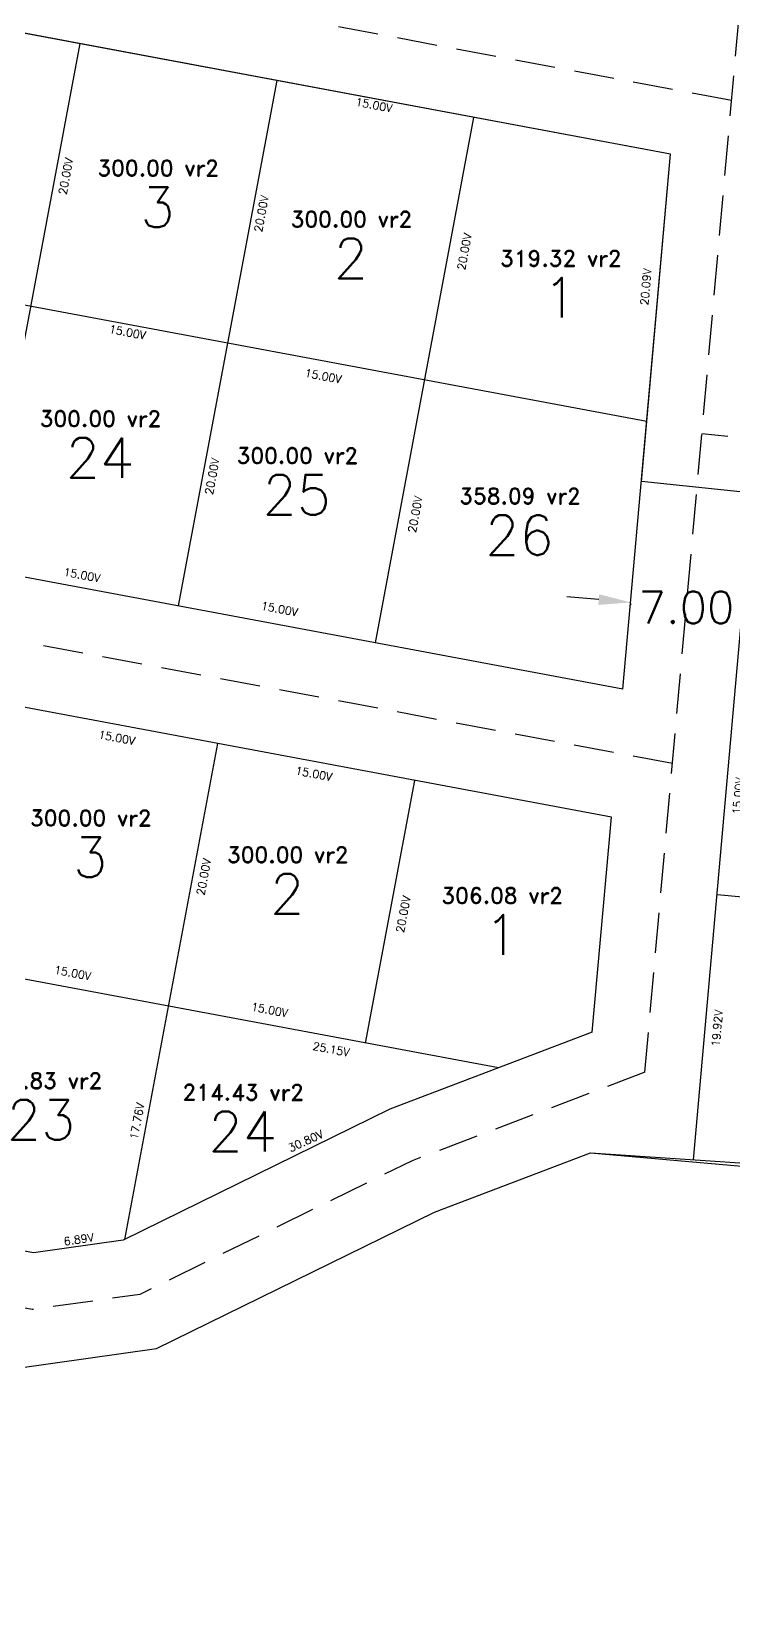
# Model space of a CAD drawing. Header units: metres. Extents: x 294898 to 295286, y 1620966 to 1622103.
# Drawn here: x 295044.8 to 295088.7, y 1621913.4 to 1622012 of the extents above; entities that cross this region are included whole.
import ezdxf
from ezdxf.enums import TextEntityAlignment as Align

# ---------------------------------------------------------------- set-up
doc = ezdxf.new("R2010")
doc.units = ezdxf.units.M
doc.linetypes.add('DASHED2', pattern=[0.375, 0.25, -0.125])
doc.layers.add('Medidas Numeracion', color=7, linetype='Continuous')
doc.styles.add('HUECA1', font='hueca1.shx')
doc.styles.get("Standard").update_dxf_attribs({"font": 'simplex.shx'})
doc.dimstyles.new('COTAS LOTES', dxfattribs={"dimscale": 0.25, "dimtxt": 2, "dimasz": 0.18, "dimexe": 0.18, "dimexo": 0.0625, "dimgap": 0.09, "dimtad": 0, "dimlfac": 1.1976, "dimzin": 0, "dimdsep": 46, "dimtxsty": 'Standard', "dimblk": 'NONE', "dimcen": 0, "dimse1": 1, "dimse2": 1, "dimsd1": 1, "dimsd2": 1, "dimadec": 0, "dimazin": 0, "dimtfac": 1, "dimtofl": 0, "dimtmove": 0, "dimatfit": 3, "dimldrblk": 'NONE', "dimfxl": 1, "dimtolj": 1, "dimtzin": 0, "dimarcsym": 0})
doc.dimstyles.get("Standard").update_dxf_attribs({"dimtxt": 0.18, "dimasz": 0.18, "dimexe": 0.18, "dimexo": 0.0625, "dimgap": 0.09, "dimtad": 0, "dimtih": 1, "dimtoh": 1, "dimdec": 4, "dimzin": 0, "dimdsep": 46, "dimtxsty": 'Standard', "dimcen": 0.09, "dimadec": 0, "dimazin": 0, "dimtfac": 1, "dimtdec": 4, "dimtofl": 0, "dimtmove": 0, "dimatfit": 3, "dimfxl": 1, "dimtolj": 1, "dimtzin": 0, "dimarcsym": 0})

# ---------------------------------------------------------------- blocks, each defined once
blk = doc.blocks.new('*D136')
at = {"layer": 'Defpoints', "color": 0, "transparency": 16777216}
for p in [(295088.765, 1621970.589, 769.142), (295087.653, 1621958.113, 769.142), (295088.419, 1621958.045)]:
    blk.add_point(p, dxfattribs=at)
at = {"color": 0, "transparency": 16777216, "insert": (295088.975, 1621964.282), "char_height": 0.5, "attachment_point": 5, "rotation": 84.90412}
blk.add_mtext('\\A1;15.00V', dxfattribs=at)
blk = doc.blocks.new('_None')
blk = doc.blocks.new('*D137')
at = {"layer": 'Defpoints', "color": 0, "transparency": 16777216}
for p in [(295087.653, 1621958.113, 769.142), (295104.287, 1621956.63, 769.142), (295104.349, 1621957.324)]:
    blk.add_point(p, dxfattribs=at)
at = {"color": 0, "transparency": 16777216, "insert": (295096.032, 1621958.066), "char_height": 0.5, "attachment_point": 5, "rotation": 354.90412}
blk.add_mtext('\\A1;20.00V', dxfattribs=at)
blk = doc.blocks.new('*D138')
at = {"layer": 'Defpoints', "color": 0, "transparency": 16777216}
for p in [(295087.653, 1621958.113, 769.142), (295086.175, 1621941.547, 769.142), (295086.922, 1621941.48)]:
    blk.add_point(p, dxfattribs=at)
at = {"color": 0, "transparency": 16777216, "insert": (295087.661, 1621949.763), "char_height": 0.5, "attachment_point": 5, "rotation": 84.90412}
blk.add_mtext('\\A1;19.92V', dxfattribs=at)
blk = doc.blocks.new('*D139')
at = {"layer": 'Defpoints', "color": 0, "transparency": 16777216}
for p in [(295086.177, 1621941.563, 769.142), (295098.719, 1621940.893), (295098.661, 1621940.316, 761.067)]:
    blk.add_point(p, dxfattribs=at)
at = {"color": 0, "transparency": 16777216, "insert": (295092.541, 1621941.51), "char_height": 0.5, "attachment_point": 5, "rotation": 354.2951}
blk.add_mtext('\\A1;15.03V', dxfattribs=at)
blk = doc.blocks.new('*D154')
at = {"layer": 'Defpoints', "color": 0, "transparency": 16777216}
for p in [(295068.745, 1621965.257, 774.533), (295065.666, 1621948.843, 774.533), (295066.499, 1621948.687)]:
    blk.add_point(p, dxfattribs=at)
at = {"color": 0, "transparency": 16777216, "insert": (295068.039, 1621956.893), "char_height": 0.5, "attachment_point": 5, "rotation": 79.37377}
blk.add_mtext('\\A1;20.00V', dxfattribs=at)
blk = doc.blocks.new('*D155')
at = {"layer": 'Defpoints', "color": 0, "transparency": 16777216}
for p in [(295053.527, 1621952.066), (295053.356, 1621951.153, 774.533), (295065.666, 1621948.843, 774.533)]:
    blk.add_point(p, dxfattribs=at)
at = {"color": 0, "transparency": 16777216, "insert": (295059.682, 1621950.911), "char_height": 0.5, "attachment_point": 5, "rotation": 349.37377}
blk.add_mtext('\\A1;15.00V', dxfattribs=at)
blk = doc.blocks.new('*D156')
at = {"layer": 'Defpoints', "color": 0, "transparency": 16777216}
for p in [(295056.434, 1621967.559, 774.533), (295057.106, 1621967.433), (295053.355, 1621951.145, 774.533)]:
    blk.add_point(p, dxfattribs=at)
at = {"color": 0, "transparency": 16777216, "insert": (295055.566, 1621959.226), "char_height": 0.5, "attachment_point": 5, "rotation": 79.37565}
blk.add_mtext('\\A1;20.00V', dxfattribs=at)
blk = doc.blocks.new('*D157')
at = {"layer": 'Defpoints', "color": 0, "transparency": 16777216}
for p in [(295056.435, 1621967.566, 774.533), (295068.606, 1621964.515), (295068.745, 1621965.257, 774.533)]:
    blk.add_point(p, dxfattribs=at)
at = {"color": 0, "transparency": 16777216, "insert": (295062.451, 1621965.67), "char_height": 0.5, "attachment_point": 5, "rotation": 349.37377}
blk.add_mtext('\\A1;15.00V', dxfattribs=at)
blk = doc.blocks.new('*D158')
at = {"layer": 'Defpoints', "color": 0, "transparency": 16777216}
for p in [(295044.122, 1621969.861, 774.533), (295056.432, 1621967.552, 774.533), (295056.285, 1621966.767)]:
    blk.add_point(p, dxfattribs=at)
at = {"color": 0, "transparency": 16777216, "insert": (295050.13, 1621967.922), "char_height": 0.5, "attachment_point": 5, "rotation": 349.37377}
blk.add_mtext('\\A1;15.00V', dxfattribs=at)
blk = doc.blocks.new('*D160')
at = {"layer": 'Defpoints', "color": 0, "transparency": 16777216}
for p in [(295041.043, 1621953.448, 774.533), (295053.527, 1621952.066), (295053.353, 1621951.138, 774.533)]:
    blk.add_point(p, dxfattribs=at)
at = {"color": 0, "transparency": 16777216, "insert": (295047.372, 1621953.22), "char_height": 0.5, "attachment_point": 5, "rotation": 349.37377}
blk.add_mtext('\\A1;15.00V', dxfattribs=at)
blk = doc.blocks.new('*D198')
at = {"layer": 'Defpoints', "color": 0, "transparency": 16777216}
for p in [(295069.36, 1621990.27, 774.533), (295070.326, 1621990.089), (295066.28, 1621973.856, 774.533)]:
    blk.add_point(p, dxfattribs=at)
at = {"color": 0, "transparency": 16777216, "insert": (295068.786, 1621981.882), "char_height": 0.5, "attachment_point": 5, "rotation": 79.37377}
blk.add_mtext('\\A1;20.00V', dxfattribs=at)
blk = doc.blocks.new('*D201')
at = {"layer": 'Defpoints', "color": 0, "transparency": 16777216}
for p in [(295057.048, 1621992.572, 774.533), (295056.879, 1621991.667), (295069.36, 1621990.27, 774.533)]:
    blk.add_point(p, dxfattribs=at)
at = {"color": 0, "transparency": 16777216, "insert": (295063.035, 1621990.516), "char_height": 0.5, "attachment_point": 5, "rotation": 349.40728}
blk.add_mtext('\\A1;15.00V', dxfattribs=at)
blk = doc.blocks.new('*D202')
at = {"layer": 'Defpoints', "color": 0, "transparency": 16777216}
for p in [(295057.048, 1621992.572, 774.533), (295057.628, 1621992.464), (295053.978, 1621976.157, 774.533)]:
    blk.add_point(p, dxfattribs=at)
at = {"color": 0, "transparency": 16777216, "insert": (295056.093, 1621984.256), "char_height": 0.5, "attachment_point": 5, "rotation": 79.40728}
blk.add_mtext('\\A1;20.00V', dxfattribs=at)
blk = doc.blocks.new('*D203')
at = {"layer": 'Defpoints', "color": 0, "transparency": 16777216}
for p in [(295053.97, 1621976.166, 774.533), (295066.46, 1621974.811), (295066.28, 1621973.856, 774.533)]:
    blk.add_point(p, dxfattribs=at)
at = {"color": 0, "transparency": 16777216, "insert": (295060.305, 1621975.966), "char_height": 0.5, "attachment_point": 5, "rotation": 349.37377}
blk.add_mtext('\\A1;15.00V', dxfattribs=at)
blk = doc.blocks.new('*D204')
at = {"layer": 'Defpoints', "color": 0, "transparency": 16777216}
for p in [(295041.803, 1621979.24), (295041.657, 1621978.461, 774.533), (295053.969, 1621976.159, 774.533)]:
    blk.add_point(p, dxfattribs=at)
at = {"color": 0, "transparency": 16777216, "insert": (295047.959, 1621978.088), "char_height": 0.5, "attachment_point": 5, "rotation": 349.40728}
blk.add_mtext('\\A1;15.00V', dxfattribs=at)
blk = doc.blocks.new('*D207')
at = {"layer": 'Defpoints', "color": 0, "transparency": 16777216}
for p in [(295083.946, 1622004.453), (295084.751, 1622004.381, 769.142), (295083.261, 1621987.67, 769.142)]:
    blk.add_point(p, dxfattribs=at)
at = {"color": 0, "transparency": 16777216, "insert": (295083.201, 1621996.097), "char_height": 0.5, "attachment_point": 5, "rotation": 84.90412}
blk.add_mtext('\\A1;20.09V', dxfattribs=at)
blk = doc.blocks.new('*D209')
at = {"layer": 'Defpoints', "color": 0, "transparency": 16777216}
for p in [(295072.439, 1622006.683, 774.533), (295069.37, 1621990.268, 774.533), (295070.326, 1621990.089)]:
    blk.add_point(p, dxfattribs=at)
at = {"color": 0, "transparency": 16777216, "insert": (295071.861, 1621998.297), "char_height": 0.5, "attachment_point": 5, "rotation": 79.40728}
blk.add_mtext('\\A1;20.00V', dxfattribs=at)
blk = doc.blocks.new('*D210')
at = {"layer": 'Defpoints', "color": 0, "transparency": 16777216}
for p in [(295060.129, 1622008.993, 774.533), (295072.368, 1622006.301), (295072.439, 1622006.683, 774.533)]:
    blk.add_point(p, dxfattribs=at)
at = {"color": 0, "transparency": 16777216, "insert": (295066.212, 1622007.455), "char_height": 0.5, "attachment_point": 5, "rotation": 349.37377}
blk.add_mtext('\\A1;15.00V', dxfattribs=at)
blk = doc.blocks.new('*D211')
at = {"layer": 'Defpoints', "color": 0, "transparency": 16777216}
for p in [(295060.128, 1622008.986, 774.533), (295057.048, 1621992.572, 774.533), (295057.628, 1621992.464)]:
    blk.add_point(p, dxfattribs=at)
at = {"color": 0, "transparency": 16777216, "insert": (295059.168, 1622000.67), "char_height": 0.5, "attachment_point": 5, "rotation": 79.37192}
blk.add_mtext('\\A1;20.00V', dxfattribs=at)
blk = doc.blocks.new('*D212')
at = {"layer": 'Defpoints', "color": 0, "transparency": 16777216}
for p in [(295044.737, 1621994.875, 774.533), (295044.65, 1621994.409), (295057.048, 1621992.572, 774.533)]:
    blk.add_point(p, dxfattribs=at)
at = {"color": 0, "transparency": 16777216, "insert": (295050.805, 1621993.258), "char_height": 0.5, "attachment_point": 5, "rotation": 349.40728}
blk.add_mtext('\\A1;15.00V', dxfattribs=at)
blk = doc.blocks.new('*D213')
at = {"layer": 'Defpoints', "color": 0, "transparency": 16777216}
for p in [(295047.816, 1622011.288, 774.533), (295048.474, 1622011.165), (295044.737, 1621994.875, 774.533)]:
    blk.add_point(p, dxfattribs=at)
at = {"color": 0, "transparency": 16777216, "insert": (295046.943, 1622003.006), "char_height": 0.5, "attachment_point": 5, "rotation": 79.37377}
blk.add_mtext('\\A1;20.00V', dxfattribs=at)
blk = doc.blocks.new('*D215')
at = {"layer": 'Defpoints', "color": 0, "transparency": 16777216}
for p in [(295035.326, 1622012.63), (295035.505, 1622013.591, 774.533), (295047.819, 1622011.303, 774.533)]:
    blk.add_point(p, dxfattribs=at)
at = {"color": 0, "transparency": 16777216, "insert": (295041.483, 1622011.486), "char_height": 0.5, "attachment_point": 5, "rotation": 349.4743}
blk.add_mtext('\\A1;15.00V', dxfattribs=at)
blk = doc.blocks.new('*D307')
at = {"layer": 'Defpoints', "color": 0, "transparency": 16777216}
for p in [(295050.557, 1621936.983), (295044.93, 1621935.733, 761.553), (295050.619, 1621936.565, 774.533)]:
    blk.add_point(p, dxfattribs=at)
at = {"color": 0, "transparency": 16777216, "insert": (295047.749, 1621936.572), "char_height": 0.5, "attachment_point": 5, "rotation": 8.31449}
blk.add_mtext('\\A1;6.89V', dxfattribs=at)
blk = doc.blocks.new('*D308')
at = {"layer": 'Defpoints', "color": 0, "transparency": 16777216}
for p in [(295052.765, 1621951.248), (295053.353, 1621951.138, 774.533), (295050.619, 1621936.565, 774.533)]:
    blk.add_point(p, dxfattribs=at)
at = {"color": 0, "transparency": 16777216, "insert": (295051.398, 1621943.962), "char_height": 0.5, "attachment_point": 5, "rotation": 79.37377}
blk.add_mtext('\\A1;17.76V', dxfattribs=at)
blk = doc.blocks.new('*D309')
at = {"layer": 'Defpoints', "color": 0, "transparency": 16777216}
for p in [(295073.631, 1621948.084), (295073.997, 1621947.285, 774.533), (295050.619, 1621936.565, 774.533)]:
    blk.add_point(p, dxfattribs=at)
at = {"color": 0, "transparency": 16777216, "insert": (295061.941, 1621942.724), "char_height": 0.5, "attachment_point": 5, "rotation": 24.63307}
blk.add_mtext('\\A1;30.80V', dxfattribs=at)
blk = doc.blocks.new('*D310')
at = {"layer": 'Defpoints', "color": 0, "transparency": 16777216}
for p in [(295053.353, 1621951.138, 774.533), (295053.211, 1621950.379), (295073.997, 1621947.285, 774.533)]:
    blk.add_point(p, dxfattribs=at)
at = {"color": 0, "transparency": 16777216, "insert": (295063.533, 1621948.453), "char_height": 0.5, "attachment_point": 5, "rotation": 349.42727}
blk.add_mtext('\\A1;25.15V', dxfattribs=at)
blk = doc.blocks.new('*D319')
at = {"color": 0, "lineweight": -2, "transparency": 16777216}
for p, q in [((295080.261, 1621976.552), (295078.269, 1621976.729)), ((295082.248, 1621976.312), (295082.237, 1621976.195)), ((295089.22, 1621975.69), (295089.21, 1621975.573)), ((295091.218, 1621975.575), (295093.21, 1621975.397))]:
    blk.add_line(p, q, dxfattribs=at)
at = {"color": 0, "transparency": 16777216}
for points in [[(295080.291, 1621976.884), (295080.232, 1621976.22), (295082.253, 1621976.374)], [(295091.247, 1621975.907), (295091.188, 1621975.243), (295089.226, 1621975.752)]]:
    blk.add_solid(points, dxfattribs=at)
at = {"layer": 'Defpoints', "color": 0, "transparency": 16777216}
for p in [(295082.253, 1621976.374, 769.142), (295089.226, 1621975.752, 769.142), (295089.226, 1621975.752)]:
    blk.add_point(p, dxfattribs=at)
at = {"color": 0, "transparency": 16777216, "insert": (295085.74, 1621976.063), "char_height": 2, "attachment_point": 5}
blk.add_mtext('\\A1;7.00', dxfattribs=at)
blk = doc.blocks.new('*D322')
at = {"layer": 'Defpoints', "color": 0, "transparency": 16777216}
for p in [(295135.463, 1622039.414, 769.142), (295196.827, 1622025.001, 769.142), (294948.109, 1620966.087)]:
    blk.add_point(p, dxfattribs=at)
at = {"color": 0, "transparency": 16777216, "insert": (294917.427, 1620973.293), "char_height": 0.5, "attachment_point": 5, "rotation": 346.78194}
blk.add_mtext('\\A1;75.49V', dxfattribs=at)

msp = doc.modelspace()

# ---------------------------------------------------------------- linework, layer by layer
at = {"color": 1, "linetype": 'DASHED2', "ltscale": 10}
msp.add_line((295083.1494, 1621947.0172, 769.142), (295092.0466, 1622046.789, 769.142), dxfattribs=at)
for p, q in [((295047.819, 1622011.3027, 774.533), (295041.6573, 1621978.4611, 774.533)), ((295060.1292, 1622008.9931, 774.533), (295053.9689, 1621976.1586, 774.533)), ((295072.4394, 1622006.6834, 774.533), (295066.2804, 1621973.8562, 774.533)), ((295081.7706, 1621970.9593, 769.142), (295084.751, 1622004.381, 769.142)), ((295086.1755, 1621941.5466, 769.142), (295089.8778, 1621983.0641, 769.142)), ((295056.4336, 1621967.559, 774.533), (295050.6185, 1621936.5648, 774.533)), ((295068.7452, 1621965.2566, 774.533), (295065.6657, 1621948.843, 774.533)), ((295079.8579, 1621949.5109, 769.142), (295081.0567, 1621962.9541, 769.142)), ((295087.6528, 1621958.1131, 769.142), (295104.2868, 1621956.6297, 769.142))]:
    msp.add_line(p, q)
at = {"color": 1, "linetype": 'DASHED2', "ltscale": 10, "flags": 128}
for points, elevation in [([(295088.5642, 1622007.7372), (294928.563, 1622037.6596)], 774.533), ([(295084.8699, 1621966.3104), (294910.7372, 1621998.8755)], 774.533), ([(295144.2951, 1621981.0168), (295086.7066, 1621986.9067)], 769.943), ([(295044.8435, 1621932.1868), (294934.249, 1621952.8694)], 774.533), ([(295083.1494, 1621947.0172), (295068.5875, 1621941.4859), (295051.5721, 1621933.134), (295044.8435, 1621932.1868)], 761.553)]:
    msp.add_lwpolyline(points, dxfattribs=dict(at, elevation=elevation))
at = {"flags": 128}
for points, elevation in [([(295143.939, 1621977.535), (295082.9276, 1621983.9339), (295084.751, 1622004.381), (295023.1999, 1622015.9291), (294973.9456, 1622025.0957), (294929.8225, 1622033.3547), (294920.0855, 1622024.2085), (294915.3228, 1622002.0873), (294913.7299, 1621992.4565), (294921.3204, 1621972.6436), (294936.8468, 1621955.9443), (294945.02, 1621947.2944), (294953.9863, 1621937.8052), (294971.2616, 1621921.1308), (294981.1223, 1621910.2472), (294995.4724, 1621899.4075), (295003.213, 1621899.609), (295021.565, 1621921.022), (295033.163, 1621927.008), (295052.613, 1621929.746), (295069.983, 1621938.272), (295079.737, 1621941.977), (295098.661, 1621940.316)], 768.212), ([(295084.751, 1622004.381), (294929.8225, 1622033.3547)], 774.533), ([(295083.2608, 1621987.6702), (294918.7932, 1622018.4278)], 774.533), ([(295081.7706, 1621970.9593), (294915.3228, 1622002.0873)], 774.533), ([(295081.0567, 1621962.9541), (294914.0171, 1621994.1928)], 774.533), ([(294995.4724, 1621899.4075), (295003.213, 1621899.609), (295021.565, 1621921.022), (295033.163, 1621927.008), (295052.613, 1621929.746), (295069.983, 1621938.272), (295079.737, 1621941.977), (295090.956, 1621941.227), (295098.661, 1621940.316), (295116.951, 1621944.564), (295128.045, 1621945.185), (295142.227, 1621947.441), (295143.258, 1621962.641), (295143.939, 1621977.535)], 774.533), ([(295073.9974, 1621947.2848), (294920.0024, 1621976.0839)], 774.533), ([(295044.9233, 1621935.7325), (294936.8468, 1621955.9443)], 774.533), ([(295079.8579, 1621949.5109), (295067.1919, 1621944.6998), (295050.5312, 1621936.522), (295044.9233, 1621935.7325)], 761.553)]:
    msp.add_lwpolyline(points, dxfattribs=dict(at, elevation=elevation))

# ---------------------------------------------------------------- texts
at = {"layer": 'Medidas Numeracion', "color": 0, "style": 'HUECA1'}
for s, p in [('300.00 vr2', (295052.7183, 1622003.5133)), ('300.00 vr2', (295064.7996, 1622000.3173)), ('319.32 vr2', (295077.8883, 1621997.8723)), ('300.00 vr2', (295049.1115, 1621987.8568)), ('300.00 vr2', (295061.4217, 1621985.5471)), ('358.09 vr2', (295075.3361, 1621983.0195, -5.391)), ('300.00 vr2', (295048.5076, 1621962.9011)), ('300.00 vr2', (295060.8205, 1621960.6059)), ('306.08 vr2', (295074.2222, 1621958.0555)), ('292.83 vr2', (295045.4281, 1621946.4875)), ('214.43 vr2', (295058.0352, 1621945.7605))]:
    msp.add_text(s, height=1, rotation=359.947712, dxfattribs=at).set_placement(p, align=Align.MIDDLE)
at = {"layer": 'Medidas Numeracion', "color": 0}
for s, p in [('3', (295052.6802, 1622001.067)), ('2', (295064.7615, 1621997.871)), ('1', (295077.8502, 1621995.426)), ('24', (295049.0733, 1621985.4105)), ('25', (295061.3835, 1621983.1009)), ('26', (295075.2979, 1621980.5732, -5.391)), ('3', (295048.4694, 1621960.4549)), ('2', (295060.7823, 1621958.1596)), ('1', (295074.184, 1621955.6092)), ('23', (295045.3899, 1621944.0413)), ('24', (295057.997, 1621943.3143))]:
    msp.add_text(s, height=2.5, rotation=359.947712, dxfattribs=at).set_placement(p, align=Align.MIDDLE)

# ---------------------------------------------------------------- dimensions: what is measured, and where the dimension line sits
for p1, p2, distance, picture, middle in [((295135.4632, 1622039.4142, 769.142), (295196.827, 1622025.001, 769.142), -1087.7316, '*D322', (294917.4269, 1620973.2933)), ((295047.819, 1622011.3027, 774.533), (295035.5047, 1622013.5907, 774.533), 0.9768, '*D215', (295041.4834, 1622011.4864)), ((295060.1279, 1622008.9859, 774.533), (295057.0478, 1621992.5723, 774.533), 0.5898, '*D211', (295059.1675, 1622000.6703)), ((295060.1292, 1622008.9931, 774.533), (295072.4394, 1622006.6834, 774.533), -0.3896, '*D210', (295066.2125, 1622007.4553)), ((295072.4394, 1622006.6834, 774.533), (295069.3695, 1621990.268, 774.533), 0.9732, '*D209', (295071.8611, 1621998.2968)), ((295083.2608, 1621987.6702, 769.142), (295084.751, 1622004.381, 769.142), 0.8084, '*D207', (295083.2006, 1621996.0974)), ((295057.0484, 1621992.5722, 774.533), (295044.7368, 1621994.8747, 774.533), 0.474, '*D212', (295050.8054, 1621993.2576)), ((295053.9779, 1621976.1569, 774.533), (295057.0478, 1621992.5723, 774.533), -0.5898, '*D202', (295056.0926, 1621984.2562)), ((295069.3599, 1621990.2698, 774.533), (295057.0484, 1621992.5722, 774.533), 0.9212, '*D201', (295063.0348, 1621990.5156)), ((295066.2804, 1621973.8562, 774.533), (295069.3599, 1621990.2698, 774.533), -0.983, '*D198', (295068.7863, 1621981.8817)), ((295053.9689, 1621976.1586, 774.533), (295041.6573, 1621978.4611, 774.533), -0.7921, '*D204', (295047.9587, 1621978.0884)), ((295053.9702, 1621976.1658, 774.533), (295066.2804, 1621973.8562, 774.533), 0.9719, '*D203', (295060.3045, 1621975.9663)), ((295088.7653, 1621970.5886, 769.142), (295087.6528, 1621958.1131, 769.142), 0.7692, '*D136', (295088.9753, 1621964.2825)), ((295044.1221, 1621969.8614, 774.533), (295056.4323, 1621967.5518, 774.533), -0.7987, '*D158', (295050.1299, 1621967.9216)), ((295053.3546, 1621951.1453, 774.533), (295056.4336, 1621967.559, 774.533), -0.6838, '*D156', (295055.5662, 1621959.2261)), ((295056.435, 1621967.5662, 774.533), (295068.7452, 1621965.2566, 774.533), -0.754, '*D157', (295062.451, 1621965.6703)), ((295068.7452, 1621965.2566, 774.533), (295065.6657, 1621948.843, 774.533), 0.8482, '*D154', (295068.039, 1621956.8934)), ((295087.6528, 1621958.1131, 769.142), (295104.2868, 1621956.6297, 769.142), 0.6971, '*D137', (295096.0317, 1621958.0657)), ((295087.6528, 1621958.1131, 769.142), (295086.1755, 1621941.5466, 769.142), 0.7496, '*D138', (295087.6608, 1621949.7632)), ((295041.0425, 1621953.4478, 774.533), (295053.3528, 1621951.1382, 774.533), 0.9435, '*D160', (295047.3716, 1621953.2203)), ((295065.6658, 1621948.8434, 774.533), (295053.3555, 1621951.1531, 774.533), -0.9284, '*D155', (295059.6818, 1621950.9107)), ((295050.6185, 1621936.5648, 774.533), (295053.3528, 1621951.1382, 774.533), 0.5976, '*D308', (295051.3983, 1621943.9617)), ((295073.9974, 1621947.2848, 774.533), (295053.3528, 1621951.1382, 774.533), 0.7721, '*D310', (295063.5334, 1621948.4525)), ((295050.6185, 1621936.5648, 774.533), (295073.9974, 1621947.2848, 774.533), 0.8795, '*D309', (295061.9414, 1621942.7243))]:
    dim = msp.add_aligned_dim(p1=p1, p2=p2, distance=distance, dimstyle='COTAS LOTES', override={"dimpost": 'V'})
    dim.commit()
    dim.dimension.update_dxf_attribs({"geometry": picture, "text_midpoint": middle})
for base, p1, p2, angle, picture, middle in [((295048.4737, 1622011.1649), (295044.7368, 1621994.8747, 774.533), (295047.8163, 1622011.2883, 774.533), 79.373768, '*D213', (295046.943, 1622003.0063)), ((295098.7186, 1621940.8928), (295086.177, 1621941.5632, 769.142), (295098.661, 1621940.316, 761.067), 354.295097, '*D139', (295092.5411, 1621941.5099)), ((295050.5574, 1621936.9828), (295044.9296, 1621935.7334, 761.553), (295050.6185, 1621936.5648, 774.533), 8.314486, '*D307', (295047.7491, 1621936.5724))]:
    dim = msp.add_linear_dim(base=base, p1=p1, p2=p2, angle=angle, dimstyle='COTAS LOTES', override={"dimpost": 'V'})
    dim.commit()
    dim.dimension.update_dxf_attribs({"geometry": picture, "text_midpoint": middle, "dimtype": 161})
at = {"color": 5}
dim = msp.add_aligned_dim(p1=(295082.2534, 1621976.374, 769.142), p2=(295089.2258, 1621975.7522, 769.142), distance=0, dimstyle='Standard', override={"dimtxt": 2, "dimasz": 2, "dimdec": 2}, dxfattribs=at)
dim.commit()
dim.dimension.update_dxf_attribs({"geometry": '*D319', "text_midpoint": (295085.7396, 1621976.0631)})

doc.saveas('drawing.dxf')
